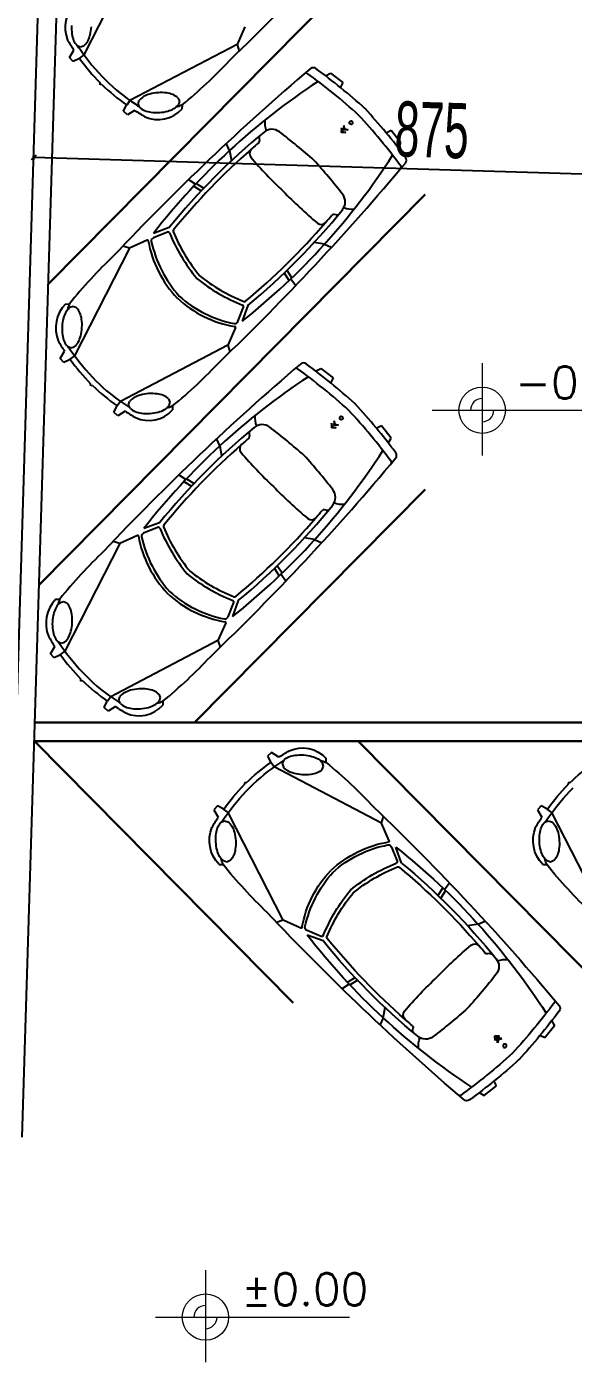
# Model space of a CAD drawing. Header units: inches. Extents: x -7543 to -822, y 102837 to 190349.
# Drawn here: x -837.1877 to -837.158, y 102837.1791 to 102837.2517 of the extents above; entities that cross this region are included whole.
import ezdxf
from ezdxf.enums import TextEntityAlignment as Align

# ---------------------------------------------------------------- set-up
doc = ezdxf.new("R2010")
doc.units = ezdxf.units.IN
doc.header["$MEASUREMENT"] = 0
doc.layers.get('0').update_dxf_attribs({"lineweight": 25})
for name, color, linetype, lineweight in [('ARABA', 7, 'Continuous', 25), ('ARSA', 7, 'Continuous', 30), ('ICOL', 55, 'Continuous', 25)]:
    doc.layers.add(name, color=color, linetype=linetype, lineweight=lineweight)
doc.layers.add('BALKON', color=7, linetype='Continuous', lineweight=20, true_color=0xffaaa9)
doc.styles.add('OLCU', font='tromand.shx', dxfattribs={"width": 0.6, "height": 12})
doc.styles.add('ÖLÇÜ', font='simplex.shx')

msp = doc.modelspace()

# ---------------------------------------------------------------- linework, layer by layer
for p, q in [((-837.1888963551373, 102837.192378034), (-837.1846360264484, 102837.3323010561)), ((-837.1879271173964, 102837.1913524813), (-837.1836667862895, 102837.3312755828))]:
    msp.add_line(p, q)
at = {"color": 0, "linetype": 'ByBlock', "lineweight": -2}
msp.add_line((-837.1871682183476, 102837.2446997624), (-837.1874463103418, 102837.2444381045), dxfattribs=at)
at = {"layer": 'ARABA'}
for p, q in [((-837.18159032492, 102837.2559930813), (-837.1845839000721, 102837.2501450035)), ((-837.1758381179009, 102837.2516737131), (-837.1762600986013, 102837.2507148771)), ((-837.1849534545845, 102837.2506594093), (-837.1847764615459, 102837.2505817513)), ((-837.1847764615459, 102837.2505817513), (-837.1845917419967, 102837.250638637)), ((-837.1762600986013, 102837.2507148771), (-837.182078535668, 102837.2476640911)), ((-837.1762600986013, 102837.2507148771), (-837.1761420264259, 102837.2503531577)), ((-837.1853604766669, 102837.2499962025), (-837.1851206436179, 102837.2503918525)), ((-837.1851594334057, 102837.2497803174), (-837.1853604766669, 102837.2499962025)), ((-837.1848163724478, 102837.2499493242), (-837.1851594334057, 102837.2497803174)), ((-837.1845839000721, 102837.2501450035), (-837.1848270744564, 102837.2499641761)), ((-837.1714696072188, 102837.2489973434), (-837.1711890914725, 102837.2491579411)), ((-837.1711890914725, 102837.2491579411), (-837.170523643335, 102837.2486401039)), ((-837.1836997233966, 102837.2485180754), (-837.1837055967178, 102837.2486270945)), ((-837.183604985645, 102837.2485274654), (-837.1836997233966, 102837.2485180754)), ((-837.170523643335, 102837.2486401039), (-837.1706576608807, 102837.2483546983)), ((-837.182078535668, 102837.2476640911), (-837.182256969431, 102837.2474191549)), ((-837.1816399203449, 102837.2474758223), (-837.1815848489883, 102837.2476610908)), ((-837.1794743799464, 102837.2478030692), (-837.179394989848, 102837.2476268463)), ((-837.179394989848, 102837.2476268463), (-837.1794500612045, 102837.2474415777)), ((-837.1824375596767, 102837.2470850088), (-837.1822719256081, 102837.2474297108)), ((-837.1822197132585, 102837.2468860925), (-837.1824375596767, 102837.2470850088)), ((-837.1818264345061, 102837.2471297943), (-837.1822197132585, 102837.2468860925)), ((-837.1815605302465, 102837.2472995994), (-837.1816399203449, 102837.2474758223)), ((-837.1792506478063, 102837.2474214199), (-837.1792615983951, 102837.2472026541)), ((-837.1706003040017, 102837.2461752325), (-837.1706105444258, 102837.2459197411)), ((-837.1705451636905, 102837.2459857662), (-837.1706003040017, 102837.2461752325)), ((-837.1704677135432, 102837.2463091298), (-837.1704779539674, 102837.2460536384)), ((-837.1704125732319, 102837.2461196635), (-837.1704677135432, 102837.2463091298)), ((-837.1750703185457, 102837.2455997074), (-837.1750538727418, 102837.2454965015)), ((-837.1703551657658, 102837.2459324868), (-837.1706105444258, 102837.2459197411)), ((-837.1705451636905, 102837.2459857662), (-837.1703551657658, 102837.2459324868)), ((-837.1702225753074, 102837.246066384), (-837.1704779539674, 102837.2460536384)), ((-837.1704125732319, 102837.2461196635), (-837.1702225753074, 102837.246066384)), ((-837.1678911647545, 102837.2460333179), (-837.168175242292, 102837.2458965077)), ((-837.1673668261042, 102837.2453729804), (-837.1678911647545, 102837.2460333179)), ((-837.1766685097135, 102837.2449493949), (-837.1768320108466, 102837.2453086307)), ((-837.1766685097135, 102837.2449493949), (-837.176572208922, 102837.2443891986)), ((-837.1675246648897, 102837.2450909031), (-837.1673668261042, 102837.2453729804)), ((-837.1785228643129, 102837.2431129389), (-837.17888045687, 102837.2433544151)), ((-837.1786194741228, 102837.2430098877), (-837.1782043883317, 102837.2427572471)), ((-837.1784789650335, 102837.2431595062), (-837.1780633892951, 102837.2429065675)), ((-837.170886823636, 102837.2414570427), (-837.1709901858537, 102837.2414724756)), ((-837.1800473325749, 102837.2405205734), (-837.1808076811868, 102837.2402074984)), ((-837.1799418490498, 102837.2407676601), (-837.1808018014345, 102837.2404495819)), ((-837.1821019087907, 102837.2396456001), (-837.1850954839429, 102837.2337975224)), ((-837.1821019087907, 102837.2396456001), (-837.1824647688395, 102837.239760119)), ((-837.1811472575024, 102837.2400769643), (-837.1821019087907, 102837.2396456001)), ((-837.1715214306589, 102837.2398525505), (-837.1720825444688, 102837.2399433526)), ((-837.1715214306589, 102837.2398525505), (-837.1711606086054, 102837.2396925804)), ((-837.1734417105582, 102837.2378826583), (-837.173698409902, 102837.2382952464)), ((-837.173293477265, 102837.238024628), (-837.1735504796044, 102837.2384377031)), ((-837.1733396117797, 102837.2379802741), (-837.1730946401284, 102837.237625067)), ((-837.1855845257802, 102837.2366097986), (-837.1853658778803, 102837.2366228942)), ((-837.1851590457763, 102837.2364805738), (-837.1853437653256, 102837.2364236881)), ((-837.1849820527377, 102837.2364029159), (-837.1851590457763, 102837.2364805738)), ((-837.1762225043344, 102837.2356670721), (-837.1759169013956, 102837.2364304546)), ((-837.1756708611357, 102837.2365383564), (-837.1759804901135, 102837.2356753258)), ((-837.1763497017716, 102837.2353262319), (-837.1767716824721, 102837.234367396)), ((-837.1858720605377, 102837.2336487214), (-837.1856322274887, 102837.2340443713)), ((-837.1854650384553, 102837.2343119281), (-837.1852880454167, 102837.2342342701)), ((-837.1850954839429, 102837.2337975224), (-837.1853386583272, 102837.233616695)), ((-837.1852880454167, 102837.2342342701), (-837.1851033258674, 102837.2342911559)), ((-837.1767716824721, 102837.234367396), (-837.1825901195388, 102837.2313166099)), ((-837.1767716824721, 102837.234367396), (-837.1766536102966, 102837.2340056765)), ((-837.1856710172764, 102837.2334328363), (-837.1858720605377, 102837.2336487214)), ((-837.1853279563186, 102837.2336018431), (-837.1856710172764, 102837.2334328363)), ((-837.1719991943655, 102837.2329557382), (-837.1717186786192, 102837.2331163359)), ((-837.1717186786192, 102837.2331163359), (-837.1710532304817, 102837.2325984987)), ((-837.1710532304817, 102837.2325984987), (-837.1711872480274, 102837.2323130931)), ((-837.1842113072673, 102837.2321705942), (-837.1842171805886, 102837.2322796133)), ((-837.1841165695158, 102837.2321799842), (-837.1842113072673, 102837.2321705942)), ((-837.1829491435475, 102837.2307375276), (-837.1827835094789, 102837.2310822296)), ((-837.1825901195388, 102837.2313166099), (-837.1827685533017, 102837.2310716738)), ((-837.1821515042157, 102837.2311283411), (-837.1820964328591, 102837.2313136097)), ((-837.1820721141173, 102837.2309521182), (-837.1821515042157, 102837.2311283411)), ((-837.1799859638172, 102837.231455588), (-837.1799065737188, 102837.2312793651)), ((-837.1799065737188, 102837.2312793651), (-837.1799616450753, 102837.2310940965)), ((-837.179762231677, 102837.2310739387), (-837.1797731822659, 102837.2308551729)), ((-837.1827312971293, 102837.2305386113), (-837.1829491435475, 102837.2307375276)), ((-837.1823380183769, 102837.2307823132), (-837.1827312971293, 102837.2305386113)), ((-837.1709973006899, 102837.2302675246), (-837.171007541114, 102837.2300120332)), ((-837.1709421603787, 102837.2300780583), (-837.1709973006899, 102837.2302675246)), ((-837.1755999056925, 102837.2295581022), (-837.1755834598886, 102837.2294548963)), ((-837.1711298911484, 102837.2301336273), (-837.1711401315725, 102837.2298781359)), ((-837.1708847529126, 102837.2298908816), (-837.1711401315725, 102837.2298781359)), ((-837.1710747508371, 102837.2299441611), (-837.1711298911484, 102837.2301336273)), ((-837.1710747508371, 102837.2299441611), (-837.1708847529126, 102837.2298908816)), ((-837.1707521624542, 102837.2300247789), (-837.171007541114, 102837.2300120332)), ((-837.1709421603787, 102837.2300780583), (-837.1707521624542, 102837.2300247789)), ((-837.1684207519012, 102837.2299917127), (-837.1687048294388, 102837.2298549025)), ((-837.1678964132509, 102837.2293313753), (-837.1684207519012, 102837.2299917127)), ((-837.1771980968603, 102837.2289077897), (-837.1773615979934, 102837.2292670255)), ((-837.1771980968603, 102837.2289077897), (-837.1771017960688, 102837.2283475934)), ((-837.1680542520364, 102837.229049298), (-837.1678964132509, 102837.2293313753)), ((-837.1790524514595, 102837.2270713337), (-837.1794100440168, 102837.2273128099)), ((-837.1791490612695, 102837.2269682825), (-837.1787339754784, 102837.226715642)), ((-837.1790085521802, 102837.227117901), (-837.1785929764418, 102837.2268649623)), ((-837.1714164107827, 102837.2254154376), (-837.1715197730003, 102837.2254308704)), ((-837.1805769197215, 102837.2244789683), (-837.1813372683336, 102837.2241658932)), ((-837.1804714361964, 102837.2247260549), (-837.1813313885813, 102837.2244079767)), ((-837.1826314959375, 102837.2236039949), (-837.1829943559862, 102837.2237185139)), ((-837.181676844649, 102837.2240353591), (-837.1826314959375, 102837.2236039949)), ((-837.1720510178056, 102837.2238109454), (-837.1726121316156, 102837.2239017474)), ((-837.1720510178056, 102837.2238109454), (-837.1716901957521, 102837.2236509753)), ((-837.1826314959375, 102837.2236039949), (-837.1856250710895, 102837.2177559172)), ((-837.1739712977048, 102837.2218410531), (-837.1742279970487, 102837.2222536412)), ((-837.1738230644116, 102837.2219830228), (-837.1740800667511, 102837.2223960979)), ((-837.1738691989265, 102837.221938669), (-837.1736242272751, 102837.2215834619)), ((-837.1861141129269, 102837.2205681935), (-837.185895465027, 102837.2205812891)), ((-837.1856886329231, 102837.2204389687), (-837.1858733524723, 102837.2203820829)), ((-837.1855116398845, 102837.2203613107), (-837.1856886329231, 102837.2204389687)), ((-837.1767520914811, 102837.2196254669), (-837.1764464885423, 102837.2203888495)), ((-837.1762004482824, 102837.2204967512), (-837.1765100772601, 102837.2196337206)), ((-837.1768792889183, 102837.2192846268), (-837.1773012696189, 102837.2183257908)), ((-837.1864016476844, 102837.2176071162), (-837.1861618146354, 102837.2180027661)), ((-837.1859946256019, 102837.218270323), (-837.1858176325634, 102837.218192665)), ((-837.1858176325634, 102837.218192665), (-837.1856329130142, 102837.2182495507)), ((-837.1773012696189, 102837.2183257908), (-837.1831197066855, 102837.2152750048)), ((-837.1773012696189, 102837.2183257908), (-837.1771831974432, 102837.2179640713)), ((-837.1862006044231, 102837.2173912311), (-837.1864016476844, 102837.2176071162)), ((-837.1858575434652, 102837.2175602379), (-837.1862006044231, 102837.2173912311)), ((-837.1856250710895, 102837.2177559172), (-837.1858682454739, 102837.2175750898)), ((-837.1847408944141, 102837.2161289891), (-837.1847467677353, 102837.2162380081)), ((-837.1846461566626, 102837.216138379), (-837.1847408944141, 102837.2161289891)), ((-837.1834787306941, 102837.2146959224), (-837.1833130966256, 102837.2150406244)), ((-837.1831197066855, 102837.2152750048), (-837.1832981404484, 102837.2150300686)), ((-837.1826810913624, 102837.2150867359), (-837.1826260200057, 102837.2152720045)), ((-837.1826017012639, 102837.214910513), (-837.1826810913624, 102837.2150867359)), ((-837.180515550964, 102837.2154139828), (-837.1804361608655, 102837.2152377599)), ((-837.1804361608655, 102837.2152377599), (-837.180491232222, 102837.2150524914)), ((-837.1802918188238, 102837.2150323336), (-837.1803027694126, 102837.2148135678)), ((-837.183260884276, 102837.2144970061), (-837.1834787306941, 102837.2146959224)), ((-837.1828676055236, 102837.214740708), (-837.183260884276, 102837.2144970061)), ((-837.1743855892103, 102837.2122403118), (-837.1746034356283, 102837.2120413955)), ((-837.1746034356283, 102837.2120413955), (-837.1744378015599, 102837.2116966935)), ((-837.1739923104578, 102837.2119966099), (-837.1743855892103, 102837.2122403118)), ((-837.1742444116197, 102837.2114623132), (-837.1744228453827, 102837.2117072493)), ((-837.1684259745531, 102837.2084115272), (-837.1742444116197, 102837.2114623132)), ((-837.1737264061982, 102837.2118268049), (-837.1738057962966, 102837.211650582)), ((-837.1738057962966, 102837.211650582), (-837.1737507249401, 102837.2114653134)), ((-837.1716402558982, 102837.2113233351), (-837.1715608657997, 102837.211499558)), ((-837.1715608657997, 102837.211499558), (-837.1716159371563, 102837.2116848266)), ((-837.171416523758, 102837.2117049844), (-837.1714274743468, 102837.2119237502)), ((-837.1758655993483, 102837.2106083289), (-837.1758714726695, 102837.2104993098)), ((-837.1757708615968, 102837.2105989389), (-837.1758655993483, 102837.2106083289)), ((-837.1582891265529, 102837.2106083289), (-837.1582949998741, 102837.2104993098)), ((-837.1581943888013, 102837.2105989389), (-837.1582891265529, 102837.2106083289)), ((-837.1773253093573, 102837.2093460868), (-837.1775263526187, 102837.2091302018)), ((-837.1775263526187, 102837.2091302018), (-837.1772865195696, 102837.2087345518)), ((-837.1769822483994, 102837.2091770801), (-837.1773253093573, 102837.2093460868)), ((-837.1767497760237, 102837.2089814007), (-837.1769929504081, 102837.2091622281)), ((-837.1597488365619, 102837.2093460868), (-837.1599498798232, 102837.2091302018)), ((-837.1599498798232, 102837.2091302018), (-837.1597100467742, 102837.2087345518)), ((-837.159405775604, 102837.2091770801), (-837.1597488365619, 102837.2093460868)), ((-837.1591733032283, 102837.2089814007), (-837.1594164776127, 102837.2091622281)), ((-837.1771193305362, 102837.208466995), (-837.1769423374976, 102837.208544653)), ((-837.1769423374976, 102837.208544653), (-837.1767576179484, 102837.2084877672)), ((-837.1737562008717, 102837.203133323), (-837.1767497760237, 102837.2089814007)), ((-837.1684259745531, 102837.2084115272), (-837.1683079023775, 102837.2087732466)), ((-837.1680039938525, 102837.2074526912), (-837.1684259745531, 102837.2084115272)), ((-837.1595428577407, 102837.208466995), (-837.1593658647022, 102837.208544653)), ((-837.1593658647022, 102837.208544653), (-837.159181145153, 102837.2084877672)), ((-837.1561797280763, 102837.203133323), (-837.1591733032283, 102837.2089814007)), ((-837.1678767964154, 102837.207111851), (-837.1675711934765, 102837.2063484685)), ((-837.1673251532167, 102837.2062405667), (-837.1676347821943, 102837.2071035973)), ((-837.1768133378573, 102837.2062983493), (-837.1769980574065, 102837.206355235)), ((-837.1766363448187, 102837.2063760072), (-837.1768133378573, 102837.2062983493)), ((-837.1592368650619, 102837.2062983493), (-837.1594215846111, 102837.206355235)), ((-837.1590598720234, 102837.2063760072), (-837.1592368650619, 102837.2062983493)), ((-837.1772388178612, 102837.2061691245), (-837.1770201699612, 102837.2061560289)), ((-837.1596623450657, 102837.2061691245), (-837.1594436971658, 102837.2061560289)), ((-837.1650960026391, 102837.2048962648), (-837.1653527019829, 102837.2044836768)), ((-837.1649939038607, 102837.204798649), (-837.1647489322094, 102837.2051538561)), ((-837.1649477693459, 102837.2047542951), (-837.1652047716854, 102837.20434122)), ((-837.1737562008717, 102837.203133323), (-837.1741190609205, 102837.2030188041)), ((-837.1728015495833, 102837.2027019589), (-837.1737562008717, 102837.203133323)), ((-837.1631757227399, 102837.2029263726), (-837.1637368365498, 102837.2028355705)), ((-837.1631757227399, 102837.2029263726), (-837.1628149006864, 102837.2030863426)), ((-837.1717016246557, 102837.2022583497), (-837.1724619732678, 102837.2025714248)), ((-837.1715961411306, 102837.202011263), (-837.1724560935155, 102837.2023293412)), ((-837.162541115717, 102837.2013218803), (-837.1626444779346, 102837.2013064475)), ((-837.1702737662038, 102837.1997690354), (-837.1698586804126, 102837.200021676)), ((-837.1701332571145, 102837.1996194169), (-837.169717681376, 102837.1998723556)), ((-837.1701771563937, 102837.1996659842), (-837.170534748951, 102837.199424508)), ((-837.1683228017945, 102837.1978295282), (-837.168226501003, 102837.1983897245)), ((-837.1683228017945, 102837.1978295282), (-837.1684863029276, 102837.1974702924)), ((-837.1591789569707, 102837.19768802), (-837.1590211181851, 102837.1974059427)), ((-837.1667246106267, 102837.1971792157), (-837.1667081648228, 102837.1972824216)), ((-837.1620094578468, 102837.1968464363), (-837.1622648365068, 102837.196859182)), ((-837.1622545960827, 102837.1966036906), (-837.1622648365068, 102837.196859182)), ((-837.1621994557713, 102837.1967931569), (-837.1622545960827, 102837.1966036906)), ((-837.1621994557713, 102837.1967931569), (-837.1620094578468, 102837.1968464363)), ((-837.1595454568354, 102837.1967456052), (-837.159829534373, 102837.1968824154)), ((-837.1590211181851, 102837.1974059427), (-837.1595454568354, 102837.1967456052)), ((-837.1618768673884, 102837.1967125391), (-837.1621322460483, 102837.1967252847)), ((-837.1621220056242, 102837.1964697933), (-837.1621322460483, 102837.1967252847)), ((-837.1620668653129, 102837.1966592596), (-837.1621220056242, 102837.1964697933)), ((-837.1620668653129, 102837.1966592596), (-837.1618768673884, 102837.1967125391)), ((-837.1628433835534, 102837.193620982), (-837.1621779354159, 102837.1941388192)), ((-837.1621779354159, 102837.1941388192), (-837.1623119529617, 102837.1944242249)), ((-837.1631238992998, 102837.1937815797), (-837.1628433835534, 102837.193620982))]:
    msp.add_line(p, q, dxfattribs=at)
for centre in [(-837.1700717348994, 102837.2464638612), (-837.1706013220461, 102837.230422256)]:
    msp.add_circle(centre, 9.516933016275977e-05, dxfattribs=at)
for centre, radius, start, end in [((-837.2699477676888, 102837.3469895823), 0.1346778217064526, 313.8343731895781, 320.109518271483), ((-837.1837165448981, 102837.2516514077), 0.001882847507038212, 136.0872371666865, 201.9119266608822), ((-837.182916199346, 102837.251601777), 0.002338449916874334, 176.713255643354, 187.952777204249), ((-837.1838164199198, 102837.2514760158), 0.001429487338978313, 187.952777204249, 202.3429895439258), ((-837.185627818554, 102837.2515800399), 0.00142948733897886, 331.0835218255426, 345.4737340572245), ((-837.1865077241056, 102837.2518080293), 0.002338449916872946, 345.4737340572245, 356.713255643354), ((-837.1752850777257, 102837.2568286687), 0.01175461438550697, 210.0146152405804, 213.2024564451472), ((-837.1843911468544, 102837.2512397992), 0.0008081103728579428, 202.3429895439258, 225.9065768971218), ((-837.18177461045, 102837.2528276312), 0.003839834011839952, 214.4897948702761, 218.2032913687426), ((-837.1850839114502, 102837.2512795829), 0.0008081103728578223, 307.5199342758141, 331.0835218255426), ((-837.1752850777257, 102837.2568286687), 0.0117546143855071, 215.8203913179783, 224.2453485471405), ((-837.1752518287718, 102837.256966562), 0.01155178216232846, 214.3237767419803, 225.0330372417146), ((-837.1969991233968, 102837.2689159322), 0.02787512234647957, 309.5472114061733, 316.8201936776655), ((-837.0849129948226, 102837.1469066482), 0.1346778217064526, 130.4524172649812, 136.7275626907891), ((-837.1725040046235, 102837.2491209022), 4.499999999998368e-05, 54.1180910750333, 130.5944409997802), ((-837.1917438586908, 102837.2225244101), 0.03287098628268346, 47.8006004348462, 54.1180910750333), ((-837.1721335823682, 102837.2492007365), 0.0002474999999999102, 53.87027653813889, 130.4524172649812), ((-837.1913821600118, 102837.222833092), 0.03289348628268345, 47.8700649476868, 53.87027653813889), ((-837.175486389894, 102837.2570280161), 0.0117546143855071, 226.316587157184, 234.741544387009), ((-837.176748853454, 102837.2553368352), 0.009341239790253579, 224.4652999413144, 237.4945998541613), ((-837.1515171285537, 102837.2176984393), 0.03708377749311716, 123.2751654210586, 142.1565123038879), ((-837.1809391070103, 102837.2471752311), 0.0008081103728577871, 119.4784138110573, 143.0420014030482), ((-837.1806333301284, 102837.2466342969), 0.00142948733897886, 105.0882014756634, 119.4784138110573), ((-837.1803967219973, 102837.2457566697), 0.002338449916874205, 93.84867999236653, 105.0882014756634), ((-837.1803967219973, 102837.2457566697), 0.002338449916873404, 82.60915852145989, 93.84867999236653), ((-837.1802797957051, 102837.2466580803), 0.001429487338978313, 68.21894621987609, 82.60915852145989), ((-837.1800492270779, 102837.2472350963), 0.0008081103728579302, 44.65535859158913, 68.21894621987609), ((-837.173341908879, 102837.2603613238), 0.01571815980534496, 237.3305684796573, 239.7233333035513), ((-837.179423589013, 102837.2504995554), 0.003839834011839952, 232.358644249585, 236.0721410027149), ((-837.180985683115, 102837.2478675722), 0.0008081103728579289, 224.6553585915891, 248.218946219876), ((-837.1807551144877, 102837.2484445882), 0.001429487338978755, 248.218946219876, 262.6091585214599), ((-837.180546014788, 102837.2483550638), 0.001725622655816309, 245.3171147579236, 318.1007720026458), ((-837.1806381881955, 102837.2493459989), 0.00233844991687343, 262.6091585214599, 273.8486799923665), ((-837.1806381881955, 102837.2493459989), 0.002338449916872946, 273.8486799923665, 285.0882014756634), ((-837.1804015800644, 102837.2484683716), 0.00142948733897886, 285.0882014756634, 299.4784138110573), ((-837.1800958031827, 102837.2479274374), 0.0008081103728578223, 299.4784138110573, 323.0420014030482), ((-837.1797075475876, 102837.2481055897), 0.0008022095819430115, 280.0294041647574, 302.398139165258), ((-837.193797485909, 102837.2245579942), 0.03287098628268346, 36.44384466704524, 42.76133530272233), ((-837.1934923662255, 102837.2249227029), 0.03289348628268345, 36.69165912011564, 42.69187096590819), ((-837.1732611161112, 102837.2465051174), 0.001504416704341543, 176.6912061111083, 198.6510029416887), ((-837.1515171285537, 102837.2176984393), 0.03660810952394287, 129.4950410031359, 140.9375591110247), ((-837.1751625712884, 102837.2454571386), 0.000115606274048061, 313.7959737200492, 19.90678471132545), ((-837.1749175090879, 102837.2456439761), 0.0001590925837969577, 129.0274303051482, 196.1562410600484), ((-837.1743709969857, 102837.2454272882), 0.0006749999999997551, 52.63586910001878, 129.4950410031359), ((-837.1940544212866, 102837.2196490076), 0.033108885680836, 48.44334335044135, 52.63586910001878), ((-837.1515171285537, 102837.2176984393), 0.03634879210175446, 131.252553935478, 140.8764217068856), ((-837.199017747033, 102837.2647354591), 0.03708377749311716, 308.4054235130861, 327.286770110177), ((-837.1752770661838, 102837.2447890196), 0.0003149999999998857, 131.252553935478, 220.4107517108873), ((-837.1515171285537, 102837.2176984393), 0.03634879210175446, 130.4143409336938, 131.252553935478), ((-837.2704593515596, 102837.3306421011), 0.1346778217064526, 313.8343731895781, 320.109518271483), ((-837.1580423928715, 102837.2594624538), 0.02295000910662007, 220.4107517108873, 226.7754978708837), ((-837.1966500893088, 102837.2222193423), 0.033108885680836, 37.92606663452073, 42.11859224858307), ((-837.1673909672768, 102837.2440577673), 4.499999999998368e-05, 319.9674949239324, 36.44384466704524), ((-837.1673147696729, 102837.2444289547), 0.0002474999999999102, 320.109518271483, 36.69165912011564), ((-837.1571917448193, 102837.258620108), 0.02295000910662007, 223.7864377636922, 230.1511840782507), ((-837.1710660931554, 102837.2421546397), 0.0006749999999997551, 321.0668946367409, 37.92606663452073), ((-837.16999920087, 102837.243275038), 0.001504416704341543, 251.9109328120851, 273.8707297353066), ((-837.199017747033, 102837.2647354591), 0.03660810952394287, 309.6243768201558, 321.0668946367409), ((-837.199017747033, 102837.2647354591), 0.03634879210175446, 319.3093815617781, 320.1475949519714), ((-837.1710284807858, 102837.2413633962), 0.000115606274048061, 70.6551511480693, 136.765961923225), ((-837.1708440557163, 102837.241610279), 0.0001590925837969577, 254.4056944637113, 321.5345053747983), ((-837.1800130193274, 102837.2404373713), 8.999999999994387e-05, 22.18021640486123, 112.4116468544753), ((-837.1705582952344, 102837.244397644), 0.01016064157059981, 202.7320507374835, 219.0198291003115), ((-837.1796462211425, 102837.2405775598), 8.999999999996736e-05, 140.8764217068856, 202.2340408713503), ((-837.1711138349639, 102837.2440654771), 0.009307764416508959, 202.2340408713503, 219.5716632279604), ((-837.199017747033, 102837.2647354591), 0.03634879210175446, 309.6855137575116, 319.3093815617781), ((-837.1716954448196, 102837.2412423543), 0.0003149999999998857, 230.1511840782507, 319.3093815617781), ((-837.181128727847, 102837.2400359563), 4.499999999998368e-05, 9.929403400140615, 114.3160796507588), ((-837.1751771964088, 102837.2410778124), 0.005997035299227135, 189.9294034001406, 223.6920692025856), ((-837.1807357259349, 102837.2400338864), 0.0001879325846120655, 112.5120669078292, 186.7203485586347), ((-837.1744460934228, 102837.2414517225), 0.006634397414578956, 192.5343427429388, 221.6649740836138), ((-837.1636983316683, 102837.219086079), 0.02787512234648181, 133.7417419945469, 141.0147243651031), ((-837.1724597832404, 102837.2453982891), 0.009307764416508959, 230.9902722635622, 248.3278948340422), ((-837.1724597832404, 102837.2453982891), 0.009520339965591266, 230.9902722635622, 248.381719335776), ((-837.1754074529716, 102837.2413058217), 0.005997035299227135, 226.8698665016584, 260.6325321895044), ((-837.1752884065592, 102837.2415446146), 0.006099458766032854, 227.5872940862158, 259.3372602423066), ((-837.1758638516415, 102837.2368321057), 8.999999999996736e-05, 248.3278948340422, 309.6855137575116), ((-837.1842281287688, 102837.2353039265), 0.001882847507038212, 136.0872371666865, 201.9119266608822), ((-837.1843076887682, 102837.2354822853), 0.001429487338978748, 151.0835218255426, 165.4737340572245), ((-837.184851595872, 102837.2357827423), 0.0008081103728578223, 127.5199342758142, 151.0835218255426), ((-837.1846772599432, 102837.2361727264), 0.0008022095819430115, 148.1637966403267, 170.5325316791193), ((-837.1855443604678, 102837.235822526), 0.0008081103728576534, 22.34298954392582, 45.90657689712178), ((-837.1861190874024, 102837.2355863094), 0.001429487338978313, 7.952777204249053, 22.34298954392582), ((-837.1760004360899, 102837.2364639502), 8.999999999995597e-05, 338.1502888376345, 68.381719335776), ((-837.1834277832166, 102837.2352542958), 0.002338449916874334, 176.713255643354, 187.952777204249), ((-837.1834277832166, 102837.2352542958), 0.002338449916873089, 165.4737340572245, 176.713255643354), ((-837.1870193079764, 102837.2354605482), 0.002338449916872946, 345.4737340572245, 356.713255643354), ((-837.1870193079764, 102837.2354605482), 0.002338449916874522, 356.713255643354, 7.952777204249053), ((-837.1763968136017, 102837.2357373212), 0.0001879325846119744, 263.8415869799847, 338.0498687254072), ((-837.1763908894773, 102837.2353443585), 4.499999999998368e-05, 336.2458560231078, 80.63253218950439), ((-837.1757966615965, 102837.2404811875), 0.01175461438550697, 210.0146152405804, 213.2024564451472), ((-837.1843280037906, 102837.2351285346), 0.001429487338978313, 187.952777204249, 202.3429895439258), ((-837.1849027307252, 102837.234892318), 0.0008081103728579428, 202.3429895439258, 225.9065768971218), ((-837.185595495321, 102837.2349321017), 0.0008081103728578223, 307.5199342758141, 331.0835218255426), ((-837.1861394024248, 102837.2352325587), 0.00142948733897886, 331.0835218255426, 345.4737340572245), ((-837.1822861943208, 102837.2364801501), 0.003839834011839952, 214.4897948702761, 218.2032913687426), ((-837.1757634126426, 102837.2406190809), 0.01155178216232846, 214.3237767419803, 225.0330372417146), ((-837.1757966615965, 102837.2404811875), 0.0117546143855071, 215.8203913179783, 224.2453485471405), ((-837.0854425819693, 102837.130865043), 0.1346778217064526, 130.4524172649812, 136.7275626907891), ((-837.1975107072676, 102837.2525684511), 0.02787512234647957, 309.5472114061733, 316.8201936776655), ((-837.1730335917703, 102837.233079297), 4.499999999998368e-05, 54.1180910750333, 130.5944409997802), ((-837.1922734458375, 102837.2064828049), 0.03287098628268346, 47.8006004348462, 54.1180910750333), ((-837.1726631695149, 102837.2331591313), 0.0002474999999999102, 53.87027653813889, 130.4524172649812), ((-837.1919117471585, 102837.2067914868), 0.03289348628268345, 47.8700649476868, 53.87027653813889), ((-837.1772604373248, 102837.238989354), 0.009341239790253579, 224.4652999413144, 237.4945998541613), ((-837.1520467157004, 102837.2016568342), 0.03708377749311716, 123.2751654210586, 142.1565123038879), ((-837.1759979737648, 102837.2406805349), 0.0117546143855071, 226.316587157184, 234.741544387009), ((-837.1811449139992, 102837.2302868157), 0.00142948733897886, 105.0882014756634, 119.4784138110573), ((-837.1809083058681, 102837.2294091885), 0.002338449916874205, 93.84867999236653, 105.0882014756634), ((-837.1809083058681, 102837.2294091885), 0.002338449916873404, 82.60915852145989, 93.84867999236653), ((-837.1807913795759, 102837.2303105992), 0.001429487338978313, 68.21894621987609, 82.60915852145989), ((-837.1805608109487, 102837.2308876152), 0.0008081103728579302, 44.65535859158913, 68.21894621987609), ((-837.1799351728838, 102837.2341520742), 0.003839834011839952, 232.358644249585, 236.0721410027149), ((-837.1814506908811, 102837.23082775), 0.0008081103728577871, 119.4784138110573, 143.0420014030482), ((-837.1814972669857, 102837.2315200911), 0.0008081103728579289, 224.6553585915891, 248.218946219876), ((-837.1806073870534, 102837.2315799562), 0.0008081103728578223, 299.4784138110573, 323.0420014030482), ((-837.1802191314583, 102837.2317581086), 0.0008022095819430115, 280.0294041647574, 302.398139165258), ((-837.1940219533723, 102837.2088810977), 0.03289348628268345, 36.69165912011564, 42.69187096590819), ((-837.1738534927497, 102837.2440138426), 0.01571815980534496, 237.3305684796573, 239.7233333035513), ((-837.1812666983585, 102837.232097107), 0.001429487338978755, 248.218946219876, 262.6091585214599), ((-837.1810575986586, 102837.2320075826), 0.001725622655816309, 245.3171147579236, 318.1007720026458), ((-837.1811497720663, 102837.2329985177), 0.00233844991687343, 262.6091585214599, 273.8486799923665), ((-837.1811497720663, 102837.2329985177), 0.002338449916872946, 273.8486799923665, 285.0882014756634), ((-837.1809131639352, 102837.2321208905), 0.00142948733897886, 285.0882014756634, 299.4784138110573), ((-837.173790703258, 102837.2304635122), 0.001504416704341543, 176.6912061111083, 198.6510029416887), ((-837.1943270730558, 102837.208516389), 0.03287098628268346, 36.44384466704524, 42.76133530272233), ((-837.1520467157004, 102837.2016568342), 0.03660810952394287, 129.4950410031359, 140.9375591110247), ((-837.1756921584351, 102837.2294155335), 0.000115606274048061, 313.7959737200492, 19.90678471132545), ((-837.1754470962346, 102837.2296023709), 0.0001590925837969577, 129.0274303051482, 196.1562410600484), ((-837.1749005841324, 102837.229385683), 0.0006749999999997551, 52.63586910001878, 129.4950410031359), ((-837.1945840084334, 102837.2036074024), 0.033108885680836, 48.44334335044135, 52.63586910001878), ((-837.1520467157004, 102837.2016568342), 0.03634879210175446, 131.252553935478, 140.8764217068856), ((-837.1758066533305, 102837.2287474144), 0.0003149999999998857, 131.252553935478, 220.4107517108873), ((-837.1520467157004, 102837.2016568342), 0.03634879210175446, 130.4143409336938, 131.252553935478), ((-837.2709889387062, 102837.314600496), 0.1346778217064526, 313.8343731895781, 320.109518271483), ((-837.1995473341798, 102837.2486938539), 0.03708377749311716, 308.4054235130861, 327.286770110177), ((-837.1585719800181, 102837.2434208487), 0.02295000910662007, 220.4107517108873, 226.7754978708837), ((-837.1971796764556, 102837.2061777371), 0.033108885680836, 37.92606663452073, 42.11859224858307), ((-837.1679205544234, 102837.2280161621), 4.499999999998368e-05, 319.9674949239324, 36.44384466704524), ((-837.1678443568196, 102837.2283873495), 0.0002474999999999102, 320.109518271483, 36.69165912011564), ((-837.1577213319661, 102837.2425785028), 0.02295000910662007, 223.7864377636922, 230.1511840782507), ((-837.1715956803022, 102837.2261130345), 0.0006749999999997551, 321.0668946367409, 37.92606663452073), ((-837.1995473341798, 102837.2486938539), 0.03660810952394287, 309.6243768201558, 321.0668946367409), ((-837.1995473341798, 102837.2486938539), 0.03634879210175446, 319.3093815617781, 320.1475949519714), ((-837.1715580679326, 102837.225321791), 0.000115606274048061, 70.6551511480693, 136.765961923225), ((-837.171373642863, 102837.2255686738), 0.0001590925837969577, 254.4056944637113, 321.5345053747983), ((-837.1705287880168, 102837.2272334328), 0.001504416704341543, 251.9109328120851, 273.8707297353066), ((-837.1805426064741, 102837.2243957661), 8.999999999994387e-05, 22.18021640486123, 112.4116468544753), ((-837.171087882381, 102837.2283560388), 0.01016064157059981, 202.7320507374835, 219.0198291003115), ((-837.1801758082893, 102837.2245359547), 8.999999999996736e-05, 140.8764217068856, 202.2340408713503), ((-837.1716434221105, 102837.2280238719), 0.009307764416508959, 202.2340408713503, 219.5716632279604), ((-837.1995473341798, 102837.2486938539), 0.03634879210175446, 309.6855137575116, 319.3093815617781), ((-837.1722250319664, 102837.2252007491), 0.0003149999999998857, 230.1511840782507, 319.3093815617781), ((-837.1816583149937, 102837.2239943511), 4.499999999998368e-05, 9.929403400140615, 114.3160796507588), ((-837.1757067835555, 102837.2250362072), 0.005997035299227135, 189.9294034001406, 223.6920692025856), ((-837.1812653130817, 102837.2239922813), 0.0001879325846120655, 112.5120669078292, 186.7203485586347), ((-837.1749756805696, 102837.2254101173), 0.006634397414578956, 192.5343427429388, 221.6649740836138), ((-837.1642279188151, 102837.2030444739), 0.02787512234648181, 133.7417419945469, 141.0147243651031), ((-837.172989370387, 102837.229356684), 0.009520339965591266, 230.9902722635622, 248.381719335776), ((-837.172989370387, 102837.229356684), 0.009307764416508959, 230.9902722635622, 248.3278948340422), ((-837.1759370401184, 102837.2252642165), 0.005997035299227135, 226.8698665016584, 260.6325321895044), ((-837.1758179937059, 102837.2255030094), 0.006099458766032854, 227.5872940862158, 259.3372602423066), ((-837.1847577159156, 102837.2192623214), 0.001882847507038212, 136.0872371666865, 201.9119266608822), ((-837.1848372759149, 102837.2194406801), 0.001429487338978748, 151.0835218255426, 165.4737340572245), ((-837.1853811830188, 102837.2197411371), 0.0008081103728578223, 127.5199342758142, 151.0835218255426), ((-837.18520684709, 102837.2201311212), 0.0008022095819430115, 148.1637966403267, 170.5325316791193), ((-837.1860739476145, 102837.2197809208), 0.0008081103728576534, 22.34298954392582, 45.90657689712178), ((-837.1866486745491, 102837.2195447042), 0.001429487338978313, 7.952777204249053, 22.34298954392582), ((-837.1765300232366, 102837.2204223451), 8.999999999995597e-05, 338.1502888376345, 68.381719335776), ((-837.1763934387881, 102837.2207905005), 8.999999999996736e-05, 248.3278948340422, 309.6855137575116), ((-837.1839573703634, 102837.2192126907), 0.002338449916874334, 176.713255643354, 187.952777204249), ((-837.1839573703634, 102837.2192126907), 0.002338449916873089, 165.4737340572245, 176.713255643354), ((-837.187548895123, 102837.219418943), 0.002338449916872946, 345.4737340572245, 356.713255643354), ((-837.187548895123, 102837.219418943), 0.002338449916874522, 356.713255643354, 7.952777204249053), ((-837.1769264007485, 102837.219695716), 0.0001879325846119744, 263.8415869799847, 338.0498687254072), ((-837.176920476624, 102837.2193027533), 4.499999999998368e-05, 336.2458560231078, 80.63253218950439), ((-837.1763262487432, 102837.2244395823), 0.01175461438550697, 210.0146152405804, 213.2024564451472), ((-837.1848575909373, 102837.2190869294), 0.001429487338978313, 187.952777204249, 202.3429895439258), ((-837.1866689895716, 102837.2191909535), 0.00142948733897886, 331.0835218255426, 345.4737340572245), ((-837.1854323178719, 102837.2188507128), 0.0008081103728579428, 202.3429895439258, 225.9065768971218), ((-837.1828157814675, 102837.2204385449), 0.003839834011839952, 214.4897948702761, 218.2032913687426), ((-837.1762929997893, 102837.2245774757), 0.01155178216232846, 214.3237767419803, 225.0330372417146), ((-837.1861250824677, 102837.2188904966), 0.0008081103728578223, 307.5199342758141, 331.0835218255426), ((-837.1763262487432, 102837.2244395823), 0.0117546143855071, 215.8203913179783, 224.2453485471405), ((-837.1980402944143, 102837.2365268459), 0.02787512234647957, 309.5472114061733, 316.8201936776655), ((-837.1777900244715, 102837.2229477488), 0.009341239790253579, 224.4652999413144, 237.4945998541613), ((-837.1765275609115, 102837.2246389297), 0.0117546143855071, 226.316587157184, 234.741544387009), ((-837.1814378930148, 102837.2133675833), 0.002338449916874205, 93.84867999236653, 105.0882014756634), ((-837.1814378930148, 102837.2133675833), 0.002338449916873404, 82.60915852145989, 93.84867999236653), ((-837.1813209667226, 102837.214268994), 0.001429487338978313, 68.21894621987609, 82.60915852145989), ((-837.1804647600305, 102837.2181104691), 0.003839834011839952, 232.358644249585, 236.0721410027149), ((-837.1819802780277, 102837.2147861448), 0.0008081103728577871, 119.4784138110573, 143.0420014030482), ((-837.181674501146, 102837.2142452106), 0.00142948733897886, 105.0882014756634, 119.4784138110573), ((-837.1810903980954, 102837.21484601), 0.0008081103728579302, 44.65535859158913, 68.21894621987609), ((-837.1811369742002, 102837.2155383511), 0.0008081103728578223, 299.4784138110573, 323.0420014030482), ((-837.1807487186051, 102837.2157165034), 0.0008022095819430115, 280.0294041647574, 302.398139165258), ((-837.1743830798964, 102837.2279722375), 0.01571815980534496, 237.3305684796573, 239.7233333035513), ((-837.1820268541325, 102837.2154784859), 0.0008081103728579289, 224.6553585915891, 248.218946219876), ((-837.1817962855052, 102837.2160555019), 0.001429487338978755, 248.218946219876, 262.6091585214599), ((-837.1815871858054, 102837.2159659774), 0.001725622655816309, 245.3171147579236, 318.1007720026458), ((-837.181679359213, 102837.2169569125), 0.00233844991687343, 262.6091585214599, 273.8486799923665), ((-837.181679359213, 102837.2169569125), 0.002338449916872946, 273.8486799923665, 285.0882014756634), ((-837.1814427510819, 102837.2160792853), 0.00142948733897886, 285.0882014756634, 299.4784138110573)]:
    msp.add_arc(centre, radius, start, end, dxfattribs=at)
at = {"layer": 'ARABA', "extrusion": (0, 0, -1)}
for centre, major_axis, ratio, start_param, end_param in [((-837.1655077848307, 102837.1987650805), (-0.01111441738608786, 0.01111441738608786), 0.9999999999345726, 0.2152090169273103, 0.2569706430868728), ((-837.1729209904395, 102837.2106818161), (-0.001010800191008386, 0.001010800191008386), 0.9999999999884929, 0.4052470607503434, 0.6564036446623344), ((-837.1728040641473, 102837.2097804054), (0.001653533793747916, 0.001653533793747916), 0.9999999999909505, -0.9143926821430203, -0.7182260257473451), ((-837.1725674560162, 102837.2106580326), (0.001010800191010312, 0.001010800191010312), 0.99999999999608, -0.5220593693485718, -0.2709027854368919), ((-837.1676522658457, 102837.2020983882), (-0.008311767542228614, 0.00831176754222861), 0.9999999999952667, 0.02297878118599454, 0.1700220253016985), ((-837.1689147294057, 102837.2037895691), (0.006605254000397368, 0.006605254000397371), 0.9999999999973812, 4.703056705263531, 4.930460887538849), ((-837.1715894649648, 102837.2086268489), (-0.002715172668369967, 0.002715172668369966), 0.9999999995249715, 0.1284325711938917, 0.193245314929959), ((-837.1731515590667, 102837.2112588321), (-0.0005714203245959674, 0.0005714203245959674), 0.999999999981111, 6.277170181429138, 6.688432367932182), ((-837.1718734235393, 102837.2110208145), (-0.0005672478353401909, 0.0005672478353401908), 0.9999999999771101, 0.9604442880028783, 1.350852362407736), ((-837.1891649993486, 102837.190210472), (0.01971068803759344, 0.01971068803759344), 0.9999999999931287, -0.09516911458464672, 0.0317683740191872), ((-837.1500757930503, 102837.2020983882), (-0.008311767542228614, 0.00831176754222861), 0.9999999999952667, 0.02297878118599454, 0.1700220253016985), ((-837.1727992060802, 102837.2124921074), (0.001010800191010312, 0.001010800191010312), 0.99999999999608, 2.619533284241221, 2.870689868152901), ((-837.1725625979491, 102837.2133697346), (0.001653533793650092, 0.001653533793650093), 0.9999999999824066, 2.423366627838215, 2.619533284235333), ((-837.1725625979491, 102837.2133697346), (-0.001653533793687226, 0.001653533793687226), 0.9999999999985154, 3.797996298246762, 3.994162954642337), ((-837.1724456716569, 102837.2124683239), (0.001010800191048578, 0.001010800191048578), 0.9999999999735113, 1.976043387531001, 2.227199971438619), ((-837.1674509536774, 102837.2022977356), (0.008311767542299241, 0.008311767542299241), 0.9999999999915246, 4.552174582976539, 4.699217827090412), ((-837.1674177047236, 102837.2021598422), (-0.008168343501775015, 0.008168343501775015), 0.9999999999911836, 6.096850060799912, 6.283761915762429), ((-837.149874480882, 102837.2022977356), (0.008311767542299241, 0.008311767542299241), 0.9999999999915246, 4.552174582976539, 4.699217827090412), ((-837.1498412319281, 102837.2021598422), (-0.008168343501775015, 0.008168343501775015), 0.9999999999911836, 6.096850060799912, 6.283761915762429), ((-837.1765570228062, 102837.2078866051), (-0.0005714203245963085, 0.0005714203245963084), 0.9999999999945107, 5.887745874323164, 6.299008060823103), ((-837.1772497874019, 102837.2078468214), (0.0005714203245948289, 0.0005714203245948291), 0.9999999999956487, -0.1305517731699866, 0.280710413329468), ((-837.1589805500107, 102837.2078866051), (-0.0005714203245963085, 0.0005714203245963084), 0.9999999999945107, 5.887745874323164, 6.299008060823103), ((-837.1596733146065, 102837.2078468214), (0.0005714203245948289, 0.0005714203245948291), 0.9999999999956487, -0.1305517731699866, 0.280710413329468), ((-837.1758824208498, 102837.2074749966), (-0.001331374240168772, 0.001331374240168772), 0.9999999999982879, 4.731364849409787, 5.880222412170443), ((-837.1786736000572, 102837.2073183749), (-0.001653533793697931, 0.001653533793697931), 0.9999999999958474, 2.102663324031256, 2.298829980426484), ((-837.1583059480544, 102837.2074749966), (-0.001331374240168772, 0.001331374240168772), 0.9999999999982879, 4.731364849409787, 5.880222412170443), ((-837.1610971272619, 102837.2073183749), (-0.001653533793697931, 0.001653533793697931), 0.9999999999958474, 2.102663324031256, 2.298829980426484), ((-837.1750820752976, 102837.2075246273), (0.001653533793670576, 0.001653533793670576), 0.9999999999927383, 3.673459650832346, 3.869626307228275), ((-837.1777733794834, 102837.2071926137), (-0.00101080019101166, 0.00101080019101166), 0.9999999999985723, 2.494996636823152, 2.746153220734267), ((-837.1786736000572, 102837.2073183749), (-0.001653533793682893, 0.001653533793682892), 0.999999999999727, 2.298829980428447, 2.494996636824628), ((-837.1670617450526, 102837.2014731014), (-0.004240544327100369, 0.004240544327100368), 0.999999999998699, 0.03263532834535523, 0.62190500758606), ((-837.1680511056827, 102837.2070416019), (0.0001328884049857806, 0.0001328884049857806), 0.9999999999914463, -0.8928827474697664, 0.4022961031836907), ((-837.1680451815582, 102837.2074345646), (3.181980515391177e-05, 3.181980515391177e-05), 0.9999999999549533, 0.3708101400316108, 2.19270133436175), ((-837.1906720391139, 102837.178043464), (-0.02622219053740233, 0.02622219053740233), 0.9999999999994132, 1.455699253065812, 1.785240921111299), ((-837.1575056025022, 102837.2075246273), (0.001653533793670576, 0.001653533793670576), 0.9999999999927383, 3.673459650832346, 3.869626307228275), ((-837.1601969066879, 102837.2071926137), (-0.00101080019101166, 0.00101080019101166), 0.9999999999985723, 2.494996636823152, 2.746153220734267), ((-837.1610971272619, 102837.2073183749), (-0.001653533793682893, 0.001653533793682892), 0.999999999999727, 2.298829980428447, 2.494996636824628), ((-837.1759619808491, 102837.2072966378), (-0.001010800191014035, 0.001010800191014035), 0.9999999999984913, 4.99309939371079, 5.244255977622268), ((-837.176505887953, 102837.2069961809), (0.0005714203245948827, 0.0005714203245948829), 0.9999999999860071, 3.011040880418562, 3.422303066921392), ((-837.1771986525488, 102837.2069563971), (-0.0005714203245945226, 0.0005714203245945225), 0.999999999996661, 2.746153220734477, 3.157415407231416), ((-837.1641140753212, 102837.197380634), (0.006731896948884484, 0.006731896948884484), 0.9999999999986087, -1.466246351062467, -1.162708339396131), ((-837.1676547281709, 102837.2063149729), (-6.363961030802785e-05, 6.363961030802785e-05), 0.9999999999780429, 1.974845090680104, 3.549680640999921), ((-837.1906720391139, 102837.178043464), (-0.02588584249083966, 0.02588584249083965), 0.999999999998105, 1.476974000641134, 1.676683616315231), ((-837.1583855080537, 102837.2072966378), (-0.001010800191014035, 0.001010800191014035), 0.9999999999984913, 4.99309939371079, 5.244255977622268), ((-837.1589294151576, 102837.2069961809), (0.0005714203245948827, 0.0005714203245948829), 0.9999999999860071, 3.011040880418562, 3.422303066921392), ((-837.1596221797533, 102837.2069563971), (-0.0005714203245945226, 0.0005714203245945225), 0.999999999996661, 2.746153220734477, 3.157415407231416), ((-837.1553526237493, 102837.2236928441), (-0.01971068803776798, 0.01971068803776798), 0.9999999999912054, 4.690428234257292, 4.817365722859138), ((-837.1906720391139, 102837.178043464), (-0.02570247738311041, 0.02570247738311041), 0.9999999999988564, 1.478041044997869, 1.646009225922555), ((-837.1377761509539, 102837.2236928441), (-0.01971068803776798, 0.01971068803776798), 0.9999999999912054, 4.690428234257292, 4.817365722859138), ((-837.0765672869036, 102837.2958722749), (-0.09523160100436932, 0.0952316010043693), 0.9999999999964346, 4.633018689755405, 4.74254063599448), ((-837.1431714206346, 102837.2250804838), (-0.02588584249081244, 0.02588584249081244), 0.9999999999991446, 4.616309318755615, 4.816018934429867), ((-837.1431714206346, 102837.2250804838), (0.02570247738308186, 0.02570247738308187), 0.9999999999974923, 3.076187382353274, 3.24415556327855), ((-837.1633497369006, 102837.2015365688), (-0.0002227386360734628, 0.0002227386360734628), 0.9999999999986351, 0.08990512025304681, 1.646009225926129), ((-837.1626827728668, 102837.2014155269), (8.174598032772697e-05, 8.174598032772699e-05), 0.999999999996862, 2.018563184526168, 3.172414503847881), ((-837.1624983477973, 102837.2011686441), (-0.0001124954448400461, 0.0001124954448400461), 0.9999999999958139, 0.5132261870221417, 1.684844959851025), ((-837.1627203852364, 102837.2006242834), (-0.0004772970773008469, 0.0004772970773008467), 0.9999999999984662, 1.676683616315904, 3.018129223240971), ((-837.1883043813898, 102837.2205595808), (-0.02341151758245424, 0.02341151758245423), 0.9999999999865403, 3.018129223240102, 3.091302600819541), ((-837.1857087133676, 102837.2231299155), (-0.02341151758245162, 0.02341151758245162), 0.9999999999723227, 3.201690334252341, 3.2748637118328), ((-837.1669313582647, 102837.1979899036), (-0.0002227386360743665, 0.0002227386360743665), 0.9999999999958783, 4.646983709150804, 6.20308781481829), ((-837.1851466583065, 102837.2178562202), (0.02325920720763107, 0.02325920720763108), 0.9999999999884568, 1.425788425474864, 1.530511873511732), ((-837.1649154081922, 102837.1962738057), (-0.001063783253370209, 0.001063783253370209), 0.9999999999994095, 5.440037793213348, 5.823308553766992), ((-837.1617260269803, 102837.1963150619), (6.729487871954767e-05, 6.729487871954767e-05), 0.9999999999840211, 3.155023119051507, 9.438208426231093), ((-837.1830364520928, 102837.2199458312), (-0.02325920720735722, 0.02325920720735721), 0.9999999999850842, 3.191684734765544, 3.296408182805143), ((-837.1641582967045, 102837.193658021), (3.181980515428962e-05, 3.181980515428962e-05), 0.9999999999883928, 1.729937038304793, 3.064701141313865), ((-837.1637878744491, 102837.1935781866), (0.0001750089283443571, 0.0001750089283443571), 0.9999999999963644, 1.72561185600883, 3.062222362954861)]:
    msp.add_ellipse(centre, major_axis=major_axis, ratio=ratio, start_param=start_param, end_param=end_param, dxfattribs=at)
at = {"layer": 'ARABA', "extrusion": (0, 0, -0.9999999999999998)}
for centre, major_axis, ratio, start_param, end_param in [((-837.1727118907396, 102837.2107713405), (-0.001220199481697873, 0.001220199481697873), 0.9999999999990125, 0.354600546240894, 1.624915005805407), ((-837.1728040641473, 102837.2097804054), (-0.001653533793760628, 0.001653533793760628), 0.9999999999752918, 0.8525703010642784, 1.04873695745842), ((-837.1731049829621, 102837.2119511732), (0.000571420324594836, 0.000571420324594836), 0.9999999999755268, 2.870689868147224, 3.281952054654302), ((-837.1722151030297, 102837.2118913079), (-0.0005714203245941488, 0.0005714203245941488), 0.999999999982247, 3.135577527837422, 3.546839714341478), ((-837.1722616791344, 102837.2111989668), (0.000571420324594836, 0.000571420324594836), 0.9999999999755268, -0.2709027854425694, 0.1403594010645091), ((-837.1674509536774, 102837.2022977356), (0.00831176754223431, 0.00831176754223431), 0.9999999999989516, 4.450844677808247, 4.506482999699878), ((-837.1739404864018, 102837.206298773), (-0.002715172668399819, 0.002715172668399819), 0.9999999999125783, 6.099747620214366, 6.164560363927136), ((-837.149874480882, 102837.2022977356), (0.00831176754223431, 0.00831176754223431), 0.9999999999989516, 4.450844677808247, 4.506482999699878), ((-837.1563640136063, 102837.206298773), (-0.002715172668399819, 0.002715172668399819), 0.9999999999125783, 6.099747620214366, 6.164560363927136), ((-837.1750820752976, 102837.2075246273), (-0.001653533793675829, 0.001653533793675829), 0.999999999997251, 5.440422634016992, 5.63658929041323), ((-837.1759822958716, 102837.2076503885), (-0.001010800191005458, 0.001010800191005458), 0.9999999999869719, 5.636589290409384, 5.887745874319936), ((-837.1777936945058, 102837.2075463644), (-0.001010800191015156, 0.001010800191015156), 0.9999999999964263, 1.851506740122476, 2.102663324031573), ((-837.1575056025022, 102837.2075246273), (-0.001653533793675829, 0.001653533793675829), 0.999999999997251, 5.440422634016992, 5.63658929041323), ((-837.1584058230761, 102837.2076503885), (-0.001010800191005458, 0.001010800191005458), 0.9999999999869719, 5.636589290409384, 5.887745874319936), ((-837.1602172217104, 102837.2075463644), (-0.001010800191015156, 0.001010800191015156), 0.9999999999964263, 1.851506740122476, 2.102663324031573), ((-837.1669426986401, 102837.2012343085), (0.004312968655036986, 0.004312968655036986), 0.9999999999988796, -1.52563952619643, -0.9714980787829697), ((-837.1763315520242, 102837.2066061967), (0.0005672478353236653, 0.0005672478353236653), 0.9999999999939283, 3.3713442458748, 3.761752320287045), ((-837.1587550792287, 102837.2066061967), (0.0005672478353236653, 0.0005672478353236653), 0.9999999999939283, 3.3713442458748, 3.761752320287045), ((-837.1668314884897, 102837.2017011107), (0.004240544327101335, 0.004240544327101335), 0.999999999999936, 4.100291600690412, 4.68956127993094), ((-837.1661003855038, 102837.2013272007), (-0.004691227400936844, 0.004691227400936844), 0.9999999999988345, 5.716552697111233, 6.224978124419241), ((-837.1641140753212, 102837.197380634), (-0.006581583336601002, 0.006581583336601002), 0.999999999995552, 0.1045499757329599, 0.4071485725340355), ((-837.1622125873153, 102837.1983812791), (-0.007184658555779694, 0.007184658555779694), 0.9999999999996225, 5.894536272563962, 6.178811634445766), ((-837.1627681270447, 102837.198713446), (-0.006581583336600978, 0.006581583336600978), 0.9999999999958467, 5.885844362536956, 6.188442959337884), ((-837.1727830199279, 102837.2027429668), (-3.181980515366744e-05, 3.181980515366744e-05), 0.9999999999653335, 2.529495273906075, 4.351386468229267), ((-837.1723900180159, 102837.2027450367), (-0.0001328884049865925, 0.0001328884049865925), 0.9999999999921492, 4.319900505084759, 5.615079355738176), ((-837.1431714206346, 102837.2250804838), (-0.02622219053739884, 0.02622219053739884), 0.9999999999995466, 4.507752013959619, 4.837293682005149), ((-837.1716673114083, 102837.2023415518), (-6.363961030694485e-05, 6.363961030694485e-05), 0.9999999999952067, 2.743312294094176, 4.318147844410408), ((-837.1713005132235, 102837.2022013633), (-6.363961030717352e-05, 6.363961030717352e-05), 0.9999999999978088, 4.814951890069539, 5.885844362530836), ((-837.1488460369003, 102837.1841588151), (0.01622810706778219, 0.01622810706778219), 0.9999999999881711, 4.691208324610607, 4.802294100637972), ((-837.1906720391139, 102837.178043464), (-0.02570247738885177, 0.02570247738885177), 0.9999999997768082, 1.646009225905917, 1.660638804442449), ((-837.161653492951, 102837.1995038851), (-0.001063783253364255, 0.001063783253364255), 0.9999999999938938, 0.4696843813049661, 0.8529551418596423), ((-837.1496966849523, 102837.1833164693), (0.01622810706768852, 0.01622810706768852), 0.9999999999939472, 4.632291488022258, 4.743377264050308), ((-837.18545177799, 102837.2182209289), (0.0232432973050545, 0.0232432973050545), 0.999999999988474, 1.421463243193747, 1.531724256887284), ((-837.1590452593576, 102837.1987211558), (3.18198051542236e-05, 3.18198051542236e-05), 0.9999999999749236, 0.08669914012969349, 1.421463243193958), ((-837.1589690617539, 102837.1983499684), (0.0001750089283440388, 0.0001750089283440388), 0.9999999999983513, 0.08917791851912371, 1.425788425473713), ((-837.1431714206346, 102837.2250804838), (0.02570247738306462, 0.02570247738306462), 0.9999999998802668, 3.061557803804099, 3.076187382345629), ((-837.1665718011689, 102837.197134947), (-0.0001124954448388745, 0.0001124954448388745), 0.9999999999998916, 4.608147975217788, 5.779766748048348), ((-837.1668168633694, 102837.1973217845), (8.174598032717939e-05, 8.174598032717939e-05), 0.9999999999880612, -0.02101422237995099, 1.13283709694567), ((-837.1660252890666, 102837.1973516349), (-0.0004772970773000721, 0.0004772970773000721), 0.9999999999996235, 3.274863711829794, 4.616309318756007), ((-837.1833981507717, 102837.220254513), (-0.02324329730478442, 0.02324329730478442), 0.9999999999967726, 3.190472351389483, 3.300733365084592)]:
    msp.add_ellipse(centre, major_axis=major_axis, ratio=ratio, start_param=start_param, end_param=end_param, dxfattribs=at)
at = {"layer": 'ARABA', "extrusion": (0, 0, -0.9999999999999999)}
for centre, major_axis, ratio, start_param, end_param in [((-837.2621136436404, 102837.112136822), (0.09523160100403158, 0.09523160100403161), 0.9999999999999015, -0.02034402771854782, 0.0891779185209225), ((-837.1675181437223, 102837.2059468174), (6.36396103059633e-05, 6.363961030596332e-05), 0.9999999999908883, -1.163647754269412, -0.09275528179223724)]:
    msp.add_ellipse(centre, major_axis=major_axis, ratio=ratio, start_param=start_param, end_param=end_param, dxfattribs=at)
at = {"layer": 'ARSA', "color": 40}
for p, q in [((-837.1865164163584, 102837.2376844822), (-837.1660504250082, 102837.2583881988)), ((-837.1870280002291, 102837.221337001), (-837.1660504250082, 102837.2425582439)), ((-837.1785708223913, 102837.213868659), (-837.1660504250082, 102837.2265344886)), ((-837.0994571962226, 102837.213868659), (-837.1872415524604, 102837.213868659)), ((-837.0984571962226, 102837.212868659), (-837.187272000121, 102837.212868659)), ((-837.187272000121, 102837.212868659), (-837.173211759517, 102837.1986450999)), ((-837.1696955273255, 102837.212868659), (-837.1556352867216, 102837.1986450999))]:
    msp.add_line(p, q, dxfattribs=at)
at = {"layer": 'BALKON'}
for p, q in [((-837.1629538832303, 102837.2333892658), (-837.1629538832303, 102837.2283874576)), ((-837.1656665335995, 102837.2308423011), (-837.155134181223, 102837.2308423011)), ((-837.177982448208, 102837.1841252275), (-837.177982448208, 102837.1791234193)), ((-837.1806950985772, 102837.1815782629), (-837.1701627462007, 102837.1815782629))]:
    msp.add_line(p, q, dxfattribs=at)
for centre in [(-837.1629538832303, 102837.2308423011), (-837.177982448208, 102837.1815782629)]:
    msp.add_circle(centre, 0.00126, dxfattribs=at)
for centre, radius, start, end in [((-837.1629538832303, 102837.2308423011), 0.0006300000000017464, 90, 180), ((-837.1629538832303, 102837.2308423011), 0.0006299999999988359, 270, 0), ((-837.177982448208, 102837.1815782629), 0.0006300000000017464, 90, 180), ((-837.177982448208, 102837.1815782629), 0.0006299999999959255, 270, 0)]:
    msp.add_arc(centre, radius, start, end, dxfattribs=at)
at = {"layer": 'ICOL', "color": 53}
msp.add_line((-837.1873222490208, 102837.244076788), (-837.1873008732978, 102837.2447788362), dxfattribs=at)
at = {"layer": 'ICOL'}
msp.add_line((-837.1435775296937, 102837.2432374653), (-837.1873072643447, 102837.2445689334), dxfattribs=at)

# ---------------------------------------------------------------- texts
at = {"layer": 'BALKON', "style": 'ÖLÇÜ'}
for tag, p in [('-0.25', (-837.1575626069932, 102837.231474464)), ('%%P0.00', (-837.1725911719709, 102837.1822104258))]:
    msp.add_attdef(tag, text='%%p0.00', height=0.00175, dxfattribs=at).set_placement(p, align=Align.CENTER)
at = {"layer": 'ICOL', "style": 'OLCU', "width": 0.6}
msp.add_text('875', height=0.003, rotation=358.2560164379362, dxfattribs=at).set_placement((-837.1677355245903, 102837.2446333256))

doc.saveas('drawing.dxf')
